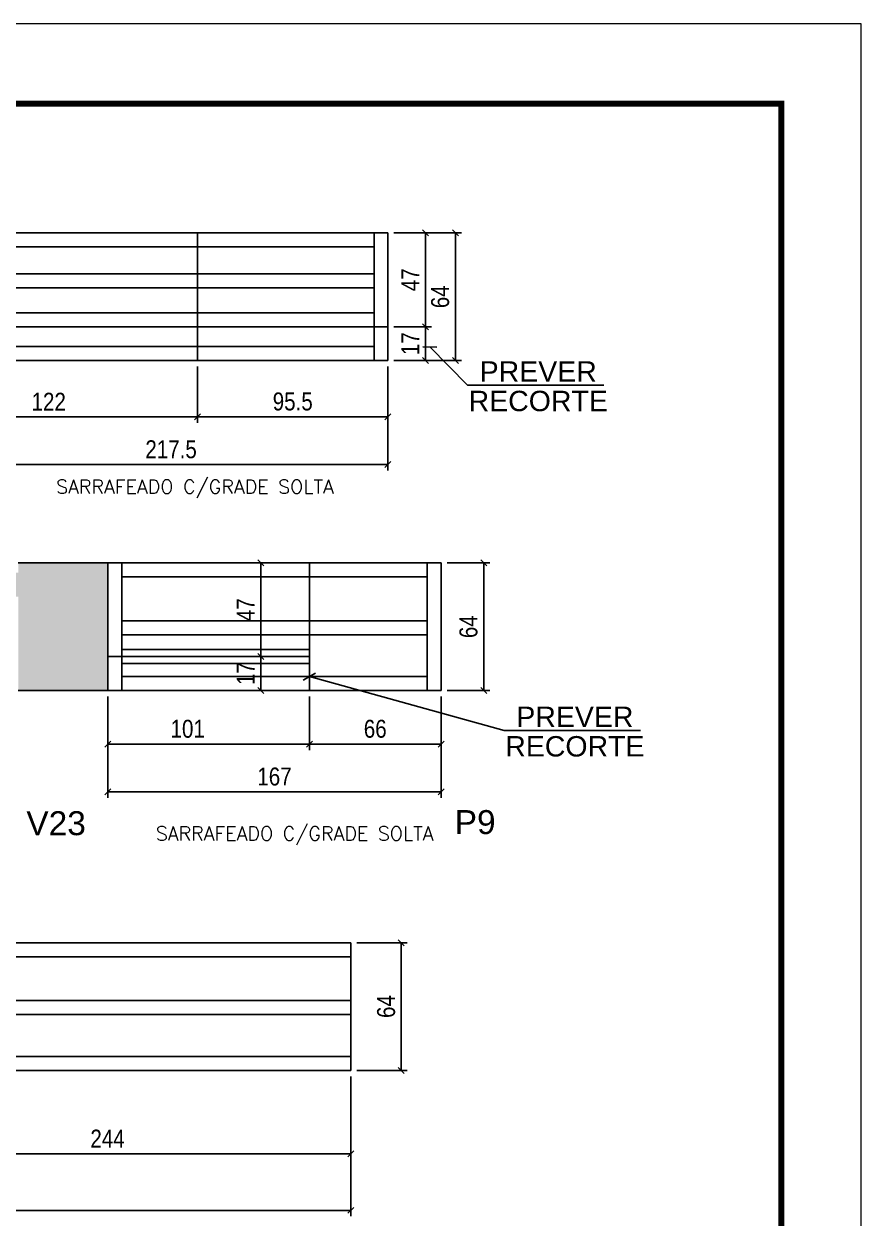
# Model space of a CAD drawing. Extents: x -10448 to -1189, y -11772 to 17235.
# Drawn here: x -6200 to -5780, y 15097 to 15696 of the extents above; entities that cross this region are included whole.
import ezdxf
from ezdxf.enums import TextEntityAlignment as Align

# ---------------------------------------------------------------- set-up
doc = ezdxf.new("R2010")
doc.units = 0
doc.linetypes.add('DASHED', pattern=[0.75, 0.5, -0.25])
for name, color, linetype in [('5', 5, 'Continuous'), ('COTA', 241, 'Continuous'), ('Painéis', 200, 'Continuous'), ('SARR_2.2x7', 40, 'Continuous')]:
    doc.layers.add(name, color=color, linetype=linetype)
for name, color, linetype, lineweight in [('Folhas', 255, 'Continuous', 9), ('SARRAFO DE PRESSAO', 251, 'DASHED', 9), ('Texto Seção', 7, 'Continuous', 15)]:
    doc.layers.add(name, color=color, linetype=linetype, lineweight=lineweight)
doc.styles.add('ARIAL', font='arial.ttf')
doc.styles.add('COTA TECNICA-50', font='techl___.ttf', dxfattribs={"height": 9})
doc.styles.add('Romans', font='romans.shx')
doc.styles.get("Standard").update_dxf_attribs({"font": 'arial.ttf'})
doc.dimstyles.new('COTA PAINEL-50', dxfattribs={"dimtxt": 9, "dimasz": 3, "dimexe": 3, "dimexo": 3, "dimgap": 3, "dimtad": 1, "dimdec": 1, "dimzin": 12, "dimdsep": 46, "dimtxsty": 'COTA TECNICA-50', "dimblk1": 'OBLIQUE', "dimblk2": 'OBLIQUE', "dimsah": 1, "dimcen": 0.9, "dimclrd": 4, "dimclre": 4, "dimclrt": 240, "dimadec": 1, "dimazin": 3, "dimtfac": 1, "dimtdec": 1, "dimtmove": 0, "dimatfit": 3, "dimfxl": 1, "dimtolj": 1, "dimtzin": 12, "dimarcsym": 0})
doc.dimstyles.new('Cota Paínel', dxfattribs={"dimtxt": 7, "dimasz": 5, "dimexe": 3, "dimexo": 3, "dimgap": 3, "dimtad": 1, "dimdec": 1, "dimzin": 12, "dimdsep": 46, "dimtxsty": 'Romans', "dimblk": 'ARCHTICK', "dimcen": 0, "dimclrd": 4, "dimclre": 4, "dimclrt": 1, "dimadec": 1, "dimazin": 3, "dimtfac": 1, "dimtdec": 1, "dimtmove": 0, "dimatfit": 3, "dimldrblk": 'OBLIQUE', "dimfxl": 1, "dimtolj": 1, "dimtzin": 12, "dimarcsym": 0})

# ---------------------------------------------------------------- blocks, each defined once
blk = doc.blocks.new('9999999999')
at = {"layer": 'Folhas'}
blk.add_lwpolyline([(98138.98, 34190.21), (99623.98, 34190.21), (99623.98, 35240.21), (98138.98, 35240.21)], close=True, dxfattribs=at)
at = {"layer": 'Folhas', "color": 30, "const_width": 3}
blk.add_lwpolyline([(98213.98, 34230.21), (99583.98, 34230.21), (99583.98, 35200.21), (98213.98, 35200.21)], close=True, dxfattribs=at)
blk = doc.blocks.new('_Oblique')
at = {"color": 0, "linetype": 'ByBlock', "lineweight": -2}
blk.add_line((-0.5, -0.5), (0.5, 0.5), dxfattribs=at)
blk = doc.blocks.new('*D79')
at = {"layer": 'COTA', "color": 4, "linetype": 'ByBlock', "lineweight": -2, "transparency": 16777216}
for p, q in [((-6112.49, 15523.87), (-6112.49, 15495.7)), ((-6016.99, 15523.87), (-6016.99, 15495.7)), ((-6112.49, 15498.7), (-6016.99, 15498.7))]:
    blk.add_line(p, q, dxfattribs=at)
at = {"layer": 'Defpoints', "color": 0, "linetype": 'ByBlock', "transparency": 16777216}
for p in [(-6112.49, 15526.87), (-6016.99, 15526.87), (-6016.99, 15498.7)]:
    blk.add_point(p, dxfattribs=at)
at = {"layer": 'COTA', "color": 4, "linetype": 'ByBlock', "lineweight": -2, "transparency": 16777216, "xscale": 3, "yscale": 3, "zscale": 3, "rotation": 180}
blk.add_blockref('_Oblique', (-6112.49, 15498.7), dxfattribs=at)
at = {"layer": 'COTA', "color": 4, "linetype": 'ByBlock', "lineweight": -2, "transparency": 16777216, "xscale": 3, "yscale": 3, "zscale": 3}
blk.add_blockref('_Oblique', (-6016.99, 15498.7), dxfattribs=at)
at = {"layer": 'COTA', "color": 240, "linetype": 'ByBlock', "transparency": 16777216, "insert": (-6064.74, 15506.32), "char_height": 9, "attachment_point": 5, "style": 'COTA TECNICA-50'}
blk.add_mtext('\\A1;95.5', dxfattribs=at)
blk = doc.blocks.new('*D80')
at = {"layer": 'COTA', "color": 4, "linetype": 'ByBlock', "lineweight": -2, "transparency": 16777216}
for p, q in [((-6234.49, 15523.87), (-6234.49, 15495.7)), ((-6112.49, 15523.87), (-6112.49, 15495.7)), ((-6112.49, 15498.7), (-6234.49, 15498.7))]:
    blk.add_line(p, q, dxfattribs=at)
at = {"layer": 'Defpoints', "color": 0, "linetype": 'ByBlock', "transparency": 16777216}
for p in [(-6234.49, 15526.87), (-6112.49, 15526.87), (-6234.49, 15498.7)]:
    blk.add_point(p, dxfattribs=at)
at = {"layer": 'COTA', "color": 4, "linetype": 'ByBlock', "lineweight": -2, "transparency": 16777216, "xscale": 3, "yscale": 3, "zscale": 3, "rotation": 180}
blk.add_blockref('_Oblique', (-6234.49, 15498.7), dxfattribs=at)
at = {"layer": 'COTA', "color": 4, "linetype": 'ByBlock', "lineweight": -2, "transparency": 16777216, "xscale": 3, "yscale": 3, "zscale": 3}
blk.add_blockref('_Oblique', (-6112.49, 15498.7), dxfattribs=at)
at = {"layer": 'COTA', "color": 240, "linetype": 'ByBlock', "transparency": 16777216, "insert": (-6187.08, 15506.25), "char_height": 9, "attachment_point": 5, "style": 'COTA TECNICA-50'}
blk.add_mtext('\\A1;122', dxfattribs=at)
blk = doc.blocks.new('*D1222')
at = {"layer": 'COTA', "color": 4, "linetype": 'ByBlock', "lineweight": -2, "transparency": 16777216}
for p, q in [((-6234.49, 15523.87), (-6234.49, 15471.77)), ((-6016.99, 15523.87), (-6016.99, 15471.77)), ((-6234.49, 15474.77), (-6016.99, 15474.77))]:
    blk.add_line(p, q, dxfattribs=at)
at = {"layer": 'Defpoints', "color": 0, "linetype": 'ByBlock', "transparency": 16777216}
for p in [(-6234.49, 15526.87), (-6016.99, 15526.87), (-6016.99, 15474.77)]:
    blk.add_point(p, dxfattribs=at)
at = {"layer": 'COTA', "color": 4, "linetype": 'ByBlock', "lineweight": -2, "transparency": 16777216, "xscale": 3, "yscale": 3, "zscale": 3, "rotation": 180}
blk.add_blockref('_Oblique', (-6234.49, 15474.77), dxfattribs=at)
at = {"layer": 'COTA', "color": 4, "linetype": 'ByBlock', "lineweight": -2, "transparency": 16777216, "xscale": 3, "yscale": 3, "zscale": 3}
blk.add_blockref('_Oblique', (-6016.99, 15474.77), dxfattribs=at)
at = {"layer": 'COTA', "color": 240, "linetype": 'ByBlock', "transparency": 16777216, "insert": (-6125.74, 15482.37), "char_height": 9, "attachment_point": 5, "style": 'COTA TECNICA-50'}
blk.add_mtext('\\A1;217.5', dxfattribs=at)
blk = doc.blocks.new('*D88')
at = {"layer": 'COTA', "color": 4, "linetype": 'ByBlock', "lineweight": -2, "transparency": 16777216}
for p, q in [((-6056.39, 15358.49), (-6056.39, 15331.66)), ((-5990.39, 15358.49), (-5990.39, 15331.66)), ((-6056.39, 15334.66), (-5990.39, 15334.66))]:
    blk.add_line(p, q, dxfattribs=at)
at = {"layer": 'Defpoints', "color": 0, "linetype": 'ByBlock', "transparency": 16777216}
for p in [(-6056.39, 15361.49), (-5990.39, 15361.49), (-5990.39, 15334.66)]:
    blk.add_point(p, dxfattribs=at)
at = {"layer": 'COTA', "color": 4, "linetype": 'ByBlock', "lineweight": -2, "transparency": 16777216, "xscale": 3, "yscale": 3, "zscale": 3, "rotation": 180}
blk.add_blockref('_Oblique', (-6056.39, 15334.66), dxfattribs=at)
at = {"layer": 'COTA', "color": 4, "linetype": 'ByBlock', "lineweight": -2, "transparency": 16777216, "xscale": 3, "yscale": 3, "zscale": 3}
blk.add_blockref('_Oblique', (-5990.39, 15334.66), dxfattribs=at)
at = {"layer": 'COTA', "color": 240, "linetype": 'ByBlock', "transparency": 16777216, "insert": (-6023.39, 15342.25), "char_height": 9, "attachment_point": 5, "style": 'COTA TECNICA-50'}
blk.add_mtext('\\A1;66', dxfattribs=at)
blk = doc.blocks.new('*D89')
at = {"layer": 'COTA', "color": 4, "linetype": 'ByBlock', "lineweight": -2, "transparency": 16777216}
for p, q in [((-6157.39, 15358.49), (-6157.39, 15331.66)), ((-6056.39, 15358.49), (-6056.39, 15331.66)), ((-6056.39, 15334.66), (-6157.39, 15334.66))]:
    blk.add_line(p, q, dxfattribs=at)
at = {"layer": 'Defpoints', "color": 0, "linetype": 'ByBlock', "transparency": 16777216}
for p in [(-6157.39, 15361.49), (-6056.39, 15361.49), (-6157.39, 15334.66)]:
    blk.add_point(p, dxfattribs=at)
at = {"layer": 'COTA', "color": 4, "linetype": 'ByBlock', "lineweight": -2, "transparency": 16777216, "xscale": 3, "yscale": 3, "zscale": 3, "rotation": 180}
blk.add_blockref('_Oblique', (-6157.39, 15334.66), dxfattribs=at)
at = {"layer": 'COTA', "color": 4, "linetype": 'ByBlock', "lineweight": -2, "transparency": 16777216, "xscale": 3, "yscale": 3, "zscale": 3}
blk.add_blockref('_Oblique', (-6056.39, 15334.66), dxfattribs=at)
at = {"layer": 'COTA', "color": 240, "linetype": 'ByBlock', "transparency": 16777216, "insert": (-6117.39, 15342.25), "char_height": 9, "attachment_point": 5, "style": 'COTA TECNICA-50'}
blk.add_mtext('\\A1;101', dxfattribs=at)
blk = doc.blocks.new('*D1225')
at = {"layer": 'COTA', "color": 4, "linetype": 'ByBlock', "lineweight": -2, "transparency": 16777216}
for p, q in [((-6157.39, 15358.49), (-6157.39, 15307.74)), ((-5990.39, 15358.49), (-5990.39, 15307.74)), ((-6157.39, 15310.74), (-5990.39, 15310.74))]:
    blk.add_line(p, q, dxfattribs=at)
at = {"layer": 'Defpoints', "color": 0, "linetype": 'ByBlock', "transparency": 16777216}
for p in [(-6157.39, 15361.49), (-5990.39, 15361.49), (-5990.39, 15310.74)]:
    blk.add_point(p, dxfattribs=at)
at = {"layer": 'COTA', "color": 4, "linetype": 'ByBlock', "lineweight": -2, "transparency": 16777216, "xscale": 3, "yscale": 3, "zscale": 3, "rotation": 180}
blk.add_blockref('_Oblique', (-6157.39, 15310.74), dxfattribs=at)
at = {"layer": 'COTA', "color": 4, "linetype": 'ByBlock', "lineweight": -2, "transparency": 16777216, "xscale": 3, "yscale": 3, "zscale": 3}
blk.add_blockref('_Oblique', (-5990.39, 15310.74), dxfattribs=at)
at = {"layer": 'COTA', "color": 240, "linetype": 'ByBlock', "transparency": 16777216, "insert": (-6073.89, 15318.33), "char_height": 9, "attachment_point": 5, "style": 'COTA TECNICA-50'}
blk.add_mtext('\\A1;167', dxfattribs=at)
blk = doc.blocks.new('*D1226')
at = {"layer": 'COTA', "color": 4, "linetype": 'ByBlock', "lineweight": -2, "transparency": 16777216}
for p, q in [((-5987.39, 15425.49), (-5966, 15425.49)), ((-5969, 15425.49), (-5969, 15361.49)), ((-5987.39, 15361.49), (-5966, 15361.49))]:
    blk.add_line(p, q, dxfattribs=at)
at = {"layer": 'Defpoints', "color": 0, "linetype": 'ByBlock', "transparency": 16777216}
for p in [(-5990.39, 15425.49), (-5990.39, 15361.49), (-5969, 15361.49)]:
    blk.add_point(p, dxfattribs=at)
at = {"layer": 'COTA', "color": 4, "linetype": 'ByBlock', "lineweight": -2, "transparency": 16777216, "xscale": 3, "yscale": 3, "zscale": 3}
for p, rotation in [((-5969, 15425.49), 90), ((-5969, 15361.49), 270)]:
    blk.add_blockref('_Oblique', p, dxfattribs=dict(at, rotation=rotation))
at = {"layer": 'COTA', "color": 240, "linetype": 'ByBlock', "transparency": 16777216, "insert": (-5976.6, 15393.49), "char_height": 9, "attachment_point": 5, "rotation": 90, "style": 'COTA TECNICA-50'}
blk.add_mtext('\\A1;64', dxfattribs=at)
blk = doc.blocks.new('*D1227')
at = {"layer": 'COTA', "color": 4, "linetype": 'ByBlock', "lineweight": -2, "transparency": 16777216}
for p, q in [((-6013.99, 15590.87), (-5980.19, 15590.87)), ((-5983.19, 15590.87), (-5983.19, 15526.87)), ((-6013.99, 15526.87), (-5980.19, 15526.87))]:
    blk.add_line(p, q, dxfattribs=at)
at = {"layer": 'Defpoints', "color": 0, "linetype": 'ByBlock', "transparency": 16777216}
for p in [(-6016.99, 15590.87), (-6016.99, 15526.87), (-5983.19, 15526.87)]:
    blk.add_point(p, dxfattribs=at)
at = {"layer": 'COTA', "color": 4, "linetype": 'ByBlock', "lineweight": -2, "transparency": 16777216, "xscale": 3, "yscale": 3, "zscale": 3}
for p, rotation in [((-5983.19, 15590.87), 90), ((-5983.19, 15526.87), 270)]:
    blk.add_blockref('_Oblique', p, dxfattribs=dict(at, rotation=rotation))
at = {"layer": 'COTA', "color": 240, "linetype": 'ByBlock', "transparency": 16777216, "insert": (-5990.79, 15558.87), "char_height": 9, "attachment_point": 5, "rotation": 90, "style": 'COTA TECNICA-50'}
blk.add_mtext('\\A1;64', dxfattribs=at)
blk = doc.blocks.new('*D98')
at = {"layer": 'COTA', "color": 4, "linetype": 'ByBlock', "lineweight": -2, "transparency": 16777216}
for p, q in [((-6279.59, 15168.08), (-6279.59, 15126.33)), ((-6035.59, 15168.08), (-6035.59, 15126.33)), ((-6035.59, 15129.33), (-6279.59, 15129.33))]:
    blk.add_line(p, q, dxfattribs=at)
at = {"layer": 'Defpoints', "color": 0, "linetype": 'ByBlock', "transparency": 16777216}
for p in [(-6279.59, 15171.08), (-6035.59, 15171.08), (-6279.59, 15129.33)]:
    blk.add_point(p, dxfattribs=at)
at = {"layer": 'COTA', "color": 4, "linetype": 'ByBlock', "lineweight": -2, "transparency": 16777216, "xscale": 3, "yscale": 3, "zscale": 3, "rotation": 180}
blk.add_blockref('_Oblique', (-6279.59, 15129.33), dxfattribs=at)
at = {"layer": 'COTA', "color": 4, "linetype": 'ByBlock', "lineweight": -2, "transparency": 16777216, "xscale": 3, "yscale": 3, "zscale": 3}
blk.add_blockref('_Oblique', (-6035.59, 15129.33), dxfattribs=at)
at = {"layer": 'COTA', "color": 240, "linetype": 'ByBlock', "transparency": 16777216, "insert": (-6157.59, 15136.9), "char_height": 9, "attachment_point": 5, "style": 'COTA TECNICA-50'}
blk.add_mtext('\\A1;244', dxfattribs=at)
blk = doc.blocks.new('*D1229')
at = {"layer": 'COTA', "color": 4, "linetype": 'ByBlock', "lineweight": -2, "transparency": 16777216}
for p, q in [((-6032.59, 15235.08), (-6007.3, 15235.08)), ((-6010.3, 15171.08), (-6010.3, 15235.08)), ((-6032.59, 15171.08), (-6007.3, 15171.08))]:
    blk.add_line(p, q, dxfattribs=at)
at = {"layer": 'Defpoints', "color": 0, "linetype": 'ByBlock', "transparency": 16777216}
for p in [(-6035.59, 15235.08), (-6010.3, 15235.08), (-6035.59, 15171.08)]:
    blk.add_point(p, dxfattribs=at)
at = {"layer": 'COTA', "color": 4, "linetype": 'ByBlock', "lineweight": -2, "transparency": 16777216, "xscale": 3, "yscale": 3, "zscale": 3}
for p, rotation in [((-6010.3, 15235.08), 90), ((-6010.3, 15171.08), 270)]:
    blk.add_blockref('_Oblique', p, dxfattribs=dict(at, rotation=rotation))
at = {"layer": 'COTA', "color": 240, "linetype": 'ByBlock', "transparency": 16777216, "insert": (-6017.89, 15203.08), "char_height": 9, "attachment_point": 5, "rotation": 90, "style": 'COTA TECNICA-50'}
blk.add_mtext('\\A1;64', dxfattribs=at)
blk = doc.blocks.new('*D1231')
at = {"layer": 'COTA', "color": 4, "linetype": 'ByBlock', "lineweight": -2, "transparency": 16777216}
for p, q in [((-7008.59, 15168.08), (-7008.59, 15097.93)), ((-6035.59, 15168.08), (-6035.59, 15097.93)), ((-7008.59, 15100.93), (-6035.59, 15100.93))]:
    blk.add_line(p, q, dxfattribs=at)
at = {"layer": 'Defpoints', "color": 0, "linetype": 'ByBlock', "transparency": 16777216}
for p in [(-7008.59, 15171.08), (-6035.59, 15171.08), (-6035.59, 15100.93)]:
    blk.add_point(p, dxfattribs=at)
at = {"layer": 'COTA', "color": 4, "linetype": 'ByBlock', "lineweight": -2, "transparency": 16777216, "xscale": 3, "yscale": 3, "zscale": 3, "rotation": 180}
blk.add_blockref('_Oblique', (-7008.59, 15100.93), dxfattribs=at)
at = {"layer": 'COTA', "color": 4, "linetype": 'ByBlock', "lineweight": -2, "transparency": 16777216, "xscale": 3, "yscale": 3, "zscale": 3}
blk.add_blockref('_Oblique', (-6035.59, 15100.93), dxfattribs=at)
at = {"layer": 'COTA', "color": 240, "linetype": 'ByBlock', "transparency": 16777216, "insert": (-6522.09, 15108.65), "char_height": 9, "attachment_point": 5, "style": 'COTA TECNICA-50'}
blk.add_mtext('\\A1;973', dxfattribs=at)
blk = doc.blocks.new('_ArchTick')
at = {"color": 0, "linetype": 'ByBlock', "const_width": 0.15}
blk.add_lwpolyline([(-0.5, -0.5), (0.5, 0.5)], dxfattribs=at)
blk = doc.blocks.new('*D1266')
at = {"layer": 'COTA', "color": 4, "linetype": 'ByBlock', "lineweight": -2, "transparency": 16777216}
for p, q in [((-6013.99, 15590.87), (-5995.19, 15590.87)), ((-5998.19, 15590.87), (-5998.19, 15543.87)), ((-6013.99, 15543.87), (-5995.19, 15543.87))]:
    blk.add_line(p, q, dxfattribs=at)
at = {"layer": 'Defpoints', "color": 0, "linetype": 'ByBlock', "transparency": 16777216}
for p in [(-6016.99, 15590.87), (-6016.99, 15543.87), (-5998.19, 15543.87)]:
    blk.add_point(p, dxfattribs=at)
at = {"layer": 'COTA', "color": 4, "linetype": 'ByBlock', "lineweight": -2, "transparency": 16777216, "xscale": 3, "yscale": 3, "zscale": 3}
for p, rotation in [((-5998.19, 15590.87), 90), ((-5998.19, 15543.87), 270)]:
    blk.add_blockref('_Oblique', p, dxfattribs=dict(at, rotation=rotation))
at = {"layer": 'COTA', "color": 240, "linetype": 'ByBlock', "transparency": 16777216, "insert": (-6005.75, 15567.37), "char_height": 9, "attachment_point": 5, "rotation": 90, "style": 'COTA TECNICA-50'}
blk.add_mtext('\\A1;47', dxfattribs=at)
blk = doc.blocks.new('*D1267')
at = {"layer": 'COTA', "color": 4, "linetype": 'ByBlock', "lineweight": -2, "transparency": 16777216}
for p, q in [((-6013.99, 15543.87), (-5995.19, 15543.87)), ((-5998.19, 15543.87), (-5998.19, 15526.87)), ((-6013.99, 15526.87), (-5995.19, 15526.87))]:
    blk.add_line(p, q, dxfattribs=at)
at = {"layer": 'Defpoints', "color": 0, "linetype": 'ByBlock', "transparency": 16777216}
for p in [(-6016.99, 15543.87), (-6016.99, 15526.87), (-5998.19, 15526.87)]:
    blk.add_point(p, dxfattribs=at)
at = {"layer": 'COTA', "color": 4, "linetype": 'ByBlock', "lineweight": -2, "transparency": 16777216, "xscale": 3, "yscale": 3, "zscale": 3}
for p, rotation in [((-5998.19, 15543.87), 90), ((-5998.19, 15526.87), 270)]:
    blk.add_blockref('_Oblique', p, dxfattribs=dict(at, rotation=rotation))
at = {"layer": 'COTA', "color": 240, "linetype": 'ByBlock', "transparency": 16777216, "insert": (-6005.75, 15535.37), "char_height": 9, "attachment_point": 5, "rotation": 90, "style": 'COTA TECNICA-50'}
blk.add_mtext('\\A1;17', dxfattribs=at)
blk = doc.blocks.new('*D131')
at = {"layer": 'COTA', "color": 4, "linetype": 'ByBlock', "lineweight": -2, "transparency": 16777216}
for p, q in [((-6080.74, 15361.49), (-6080.74, 15378.49)), ((-6077.74, 15378.49), (-6077.74, 15378.49)), ((-6059.39, 15361.49), (-6083.74, 15361.49))]:
    blk.add_line(p, q, dxfattribs=at)
at = {"layer": 'Defpoints', "color": 0, "linetype": 'ByBlock', "transparency": 16777216}
for p in [(-6080.74, 15378.49), (-6080.74, 15378.49), (-6056.39, 15361.49)]:
    blk.add_point(p, dxfattribs=at)
at = {"layer": 'COTA', "color": 4, "linetype": 'ByBlock', "lineweight": -2, "transparency": 16777216, "xscale": 3, "yscale": 3, "zscale": 3}
for p, rotation in [((-6080.74, 15378.49), 90), ((-6080.74, 15361.49), 270)]:
    blk.add_blockref('_Oblique', p, dxfattribs=dict(at, rotation=rotation))
at = {"layer": 'COTA', "color": 240, "linetype": 'ByBlock', "transparency": 16777216, "insert": (-6088.3, 15369.99), "char_height": 9, "attachment_point": 5, "rotation": 90, "style": 'COTA TECNICA-50'}
blk.add_mtext('\\A1;17', dxfattribs=at)
blk = doc.blocks.new('*D1268')
at = {"layer": 'COTA', "color": 4, "linetype": 'ByBlock', "lineweight": -2, "transparency": 16777216}
for p, q in [((-6059.39, 15425.49), (-6083.74, 15425.49)), ((-6080.74, 15378.49), (-6080.74, 15425.49)), ((-6077.74, 15378.49), (-6077.74, 15378.49))]:
    blk.add_line(p, q, dxfattribs=at)
at = {"layer": 'Defpoints', "color": 0, "linetype": 'ByBlock', "transparency": 16777216}
for p in [(-6080.74, 15425.49), (-6056.39, 15425.49), (-6080.74, 15378.49)]:
    blk.add_point(p, dxfattribs=at)
at = {"layer": 'COTA', "color": 4, "linetype": 'ByBlock', "lineweight": -2, "transparency": 16777216, "xscale": 3, "yscale": 3, "zscale": 3}
for p, rotation in [((-6080.74, 15425.49), 90), ((-6080.74, 15378.49), 270)]:
    blk.add_blockref('_Oblique', p, dxfattribs=dict(at, rotation=rotation))
at = {"layer": 'COTA', "color": 240, "linetype": 'ByBlock', "transparency": 16777216, "insert": (-6088.3, 15401.99), "char_height": 9, "attachment_point": 5, "rotation": 90, "style": 'COTA TECNICA-50'}
blk.add_mtext('\\A1;47', dxfattribs=at)

msp = doc.modelspace()

# ---------------------------------------------------------------- hatches: boundary and pattern name
at = {"layer": 'COTA', "linetype": 'ByBlock'}
h = msp.add_hatch(dxfattribs=at)
h.set_pattern_fill('AR-CONC', color=256, scale=0.03)
h.set_pattern_definition([(50, (-139469.2827, -18395.9775), (5.46554007, -0.47817257), [0.5715, -6.2865]), (355, (-139469.2827, -18395.9775), (-1.05730264, 5.73170536), [0.4572, -5.02921753]), (100.4514447, (-139468.827, -18396.0174), (4.40823741, 5.25353256), [0.48570026, -5.34270734]), (46.1842, (-139469.283, -18394.4535), (8.13237123, -1.26126984), [0.85725, -9.42975]), (96.6355576, (-139468.605, -18394.559), (7.122124, 7.42278374), [0.7285507, -8.01406824]), (351.184151, (-139469.283, -18394.4535), (7.122124, 7.42278374), [0.685799, -7.54379196]), (21, (-139468.5207, -18394.8345), (4.54843174, -3.06795595), [0.5715, -6.2865]), (326, (-139468.5207, -18394.8345), (1.85406085, 5.52563898), [0.4572, -5.0292]), (71.451445, (-139468.1417, -18395.09), (6.40249258, 2.45768307), [0.48570026, -5.34269813]), (37.5, (-139469.2827, -18395.9775), (0.092658098, 2.536651166), [0, -4.96824, 0, -5.1054, 0, -5.04825]), (7.5, (-139469.2827, -18395.9775), (2.004589875, 3.005417245), [0, -2.91084, 0, -4.85394, 0, -1.92405]), (327.5, (-139470.982, -18395.9775), (4.067717855, -0.17186232), [0, -1.905, 0, -5.9436, 0, -7.8867]), (317.5, (-139471.744, -18395.9775), (4.44387544, 0.76279473), [0, -2.4765, 0, -3.94716, 0, -5.6007])])
h.paths.add_polyline_path([(-6507.69, 15361.49), (-6485.85, 15361.49), (-6485.85, 15408.49), (-6202.35, 15408.49), (-6202.35, 15361.49), (-6157.39, 15361.49), (-6157.39, 15425.49), (-6202.35, 15425.49), (-6202.35, 15420.49), (-6485.85, 15420.49), (-6485.85, 15425.49), (-6507.69, 15425.49), (-6507.69, 15420.49), (-6728.69, 15420.49), (-6728.69, 15408.49), (-6507.69, 15408.49)])

# ---------------------------------------------------------------- linework, layer by layer
for p, q in [((-6202.35, 15425.49), (-6157.39, 15425.49)), ((-6202.35, 15361.49), (-6157.39, 15361.49))]:
    msp.add_line(p, q, dxfattribs=at)
at = {"layer": 'Painéis', "linetype": 'Continuous'}
for p, q in [((-6112.49, 15590.87), (-6112.49, 15526.87)), ((-6016.99, 15590.87), (-6016.99, 15526.87)), ((-6157.39, 15425.49), (-6157.39, 15361.49)), ((-6056.39, 15425.49), (-6056.39, 15361.49)), ((-5990.39, 15425.49), (-5990.39, 15361.49)), ((-6035.59, 15235.08), (-7008.59, 15235.08)), ((-6035.59, 15235.08), (-6035.59, 15171.08)), ((-7008.59, 15171.08), (-6035.59, 15171.08))]:
    msp.add_line(p, q, dxfattribs=at)
for points in [[(-6016.99, 15590.87), (-6234.49, 15590.87)], [(-6016.99, 15543.87), (-6234.49, 15543.87)], [(-6234.49, 15526.87), (-6016.99, 15526.87)], [(-5990.39, 15425.49), (-6157.39, 15425.49)], [(-6056.39, 15378.49), (-6157.39, 15378.49)], [(-6157.39, 15361.49), (-5990.39, 15361.49)]]:
    msp.add_lwpolyline(points, dxfattribs=at)
at = {"layer": 'SARR_2.2x7', "linetype": 'Continuous'}
for p, q in [((-6023.99, 15590.87), (-6023.99, 15526.87)), ((-6112.49, 15583.87), (-6023.99, 15583.87)), ((-6112.49, 15570.33), (-6023.99, 15570.33)), ((-6112.49, 15563.33), (-6023.99, 15563.33)), ((-6112.49, 15550.87), (-6023.99, 15550.87)), ((-6112.49, 15533.87), (-6023.99, 15533.87)), ((-6150.39, 15425.49), (-6150.39, 15361.49)), ((-5997.39, 15425.49), (-5997.39, 15361.49)), ((-6056.39, 15418.49), (-5997.39, 15418.49)), ((-6056.39, 15396.49), (-5997.39, 15396.49)), ((-6056.39, 15389.49), (-5997.39, 15389.49)), ((-6056.39, 15368.49), (-5997.39, 15368.49))]:
    msp.add_line(p, q, dxfattribs=at)
for points in [[(-6112.49, 15583.87), (-6227.49, 15583.87)], [(-6112.49, 15570.33), (-6227.49, 15570.33)], [(-6227.49, 15563.33), (-6112.49, 15563.33)], [(-6112.49, 15550.87), (-6227.49, 15550.87)], [(-6227.49, 15533.87), (-6112.49, 15533.87)], [(-6056.39, 15418.49), (-6150.39, 15418.49)], [(-6056.39, 15396.49), (-6150.39, 15396.49)], [(-6150.39, 15389.49), (-6056.39, 15389.49)], [(-6056.39, 15381.99), (-6150.39, 15381.99)], [(-6056.39, 15374.99), (-6150.39, 15374.99)], [(-6150.39, 15368.49), (-6056.39, 15368.49)], [(-6035.59, 15228.08), (-6279.59, 15228.08)], [(-6035.59, 15206.08), (-6279.59, 15206.08)], [(-6279.59, 15199.08), (-6035.59, 15199.08)], [(-6279.59, 15178.08), (-6035.59, 15178.08)]]:
    msp.add_lwpolyline(points, dxfattribs=at)

# ---------------------------------------------------------------- block references
at = {"layer": 'SARRAFO DE PRESSAO', "color": 6, "linetype": 'ByBlock'}
msp.add_blockref('9999999999', (-105403.76, -19544.55), dxfattribs=at)

# ---------------------------------------------------------------- texts
at = {"layer": '5', "linetype": 'Continuous'}
for s, p in [('V23', (-6198.29, 15288.98)), ('P9', (-5983.53, 15289.54))]:
    msp.add_text(s, height=12, rotation=0.00004, dxfattribs=at).set_placement(p)
at = {"layer": 'Painéis', "color": 1, "char_height": 7, "attachment_point": 5, "style": 'Romans'}
for insert in [(-6113.75, 15462.51), (-6063.77, 15288.72)]:
    msp.add_mtext('\\A1;SARRAFEADO C/GRADE SOLTA', dxfattribs=dict(at, insert=insert))
at = {"layer": 'Texto Seção', "color": 0, "linetype": 'Continuous', "style": 'ARIAL'}
for s, p in [('PREVER', (-5941.66, 15521.42)), ('RECORTE', (-5941.66, 15506.63)), ('PREVER', (-5923.29, 15348.33)), ('RECORTE', (-5923.29, 15333.53))]:
    msp.add_text(s, height=10.219, dxfattribs=at).set_placement(p, align=Align.MIDDLE_CENTER)

# ---------------------------------------------------------------- dimensions: what is measured, and where the dimension line sits
at = {"layer": 'COTA', "linetype": 'ByBlock'}
for base, p1, p2, picture, middle in [((-5983.19, 15526.87), (-6016.99, 15590.87), (-6016.99, 15526.87), '*D1227', (-5990.79, 15558.87)), ((-5998.19, 15543.87), (-6016.99, 15590.87), (-6016.99, 15543.87), '*D1266', (-6005.75, 15567.37)), ((-5969, 15361.49), (-5990.39, 15425.49), (-5990.39, 15361.49), '*D1226', (-5976.6, 15393.49)), ((-6080.74, 15378.49), (-6056.39, 15361.49), (-6080.74, 15378.49), '*D131', (-6088.3, 15369.99)), ((-6010.3, 15235.08), (-6035.59, 15171.08), (-6035.59, 15235.08), '*D1229', (-6017.89, 15203.08))]:
    dim = msp.add_linear_dim(base=base, p1=p1, p2=p2, angle=90, dimstyle='COTA PAINEL-50', dxfattribs=at)
    dim.commit()
    dim.dimension.update_dxf_attribs({"geometry": picture, "text_midpoint": middle})
for base, p1, p2, picture, middle in [((-5998.19, 15526.87), (-6016.99, 15543.87), (-6016.99, 15526.87), '*D1267', (-6005.75, 15535.37)), ((-6080.74, 15425.49), (-6080.74, 15378.49), (-6056.39, 15425.49), '*D1268', (-6088.3, 15401.99))]:
    dim = msp.add_linear_dim(base=base, p1=p1, p2=p2, angle=90, dimstyle='COTA PAINEL-50', override={"dimtmove": 1}, dxfattribs=at)
    dim.commit()
    dim.dimension.update_dxf_attribs({"geometry": picture, "text_midpoint": middle})
for base, p1, p2, picture, middle in [((-6234.49, 15498.7), (-6112.49, 15526.87), (-6234.49, 15526.87), '*D80', (-6187.08, 15498.7)), ((-6157.39, 15334.66), (-6056.39, 15361.49), (-6157.39, 15361.49), '*D89', (-6117.39, 15334.66)), ((-6279.59, 15129.33), (-6035.59, 15171.08), (-6279.59, 15171.08), '*D98', (-6157.59, 15129.33))]:
    dim = msp.add_linear_dim(base=base, p1=p1, p2=p2, dimstyle='COTA PAINEL-50', override={"dimarcsym": 1}, dxfattribs=at)
    dim.commit()
    dim.dimension.update_dxf_attribs({"geometry": picture, "text_midpoint": middle, "dimtype": 160})
for base, p1, p2, picture, middle in [((-6016.99, 15474.77), (-6234.49, 15526.87), (-6016.99, 15526.87), '*D1222', (-6125.74, 15482.37)), ((-6016.99, 15498.7), (-6112.49, 15526.87), (-6016.99, 15526.87), '*D79', (-6064.74, 15506.32)), ((-5990.39, 15310.74), (-6157.39, 15361.49), (-5990.39, 15361.49), '*D1225', (-6073.89, 15318.33)), ((-5990.39, 15334.66), (-6056.39, 15361.49), (-5990.39, 15361.49), '*D88', (-6023.39, 15342.25))]:
    dim = msp.add_linear_dim(base=base, p1=p1, p2=p2, dimstyle='COTA PAINEL-50', override={"dimarcsym": 1}, dxfattribs=at)
    dim.commit()
    dim.dimension.update_dxf_attribs({"geometry": picture, "text_midpoint": middle})
dim = msp.add_linear_dim(base=(-6035.59, 15100.93), p1=(-7008.59, 15171.08), p2=(-6035.59, 15171.08), dimstyle='COTA PAINEL-50', dxfattribs=at)
dim.commit()
dim.dimension.update_dxf_attribs({"geometry": '*D1231', "text_midpoint": (-6522.09, 15108.65)})

# ---------------------------------------------------------------- leaders
at = {"layer": 'Painéis'}
for points in [[(-5996.03, 15533.69), (-5977.17, 15514.52), (-5908.7, 15514.52)], [(-6056.39, 15368.49), (-5958.81, 15341.43), (-5890.34, 15341.43)]]:
    msp.add_leader(points, dimstyle='Cota Paínel', override={"dimgap": 3, "dimtad": 0}, dxfattribs=at)

doc.saveas('drawing.dxf')
